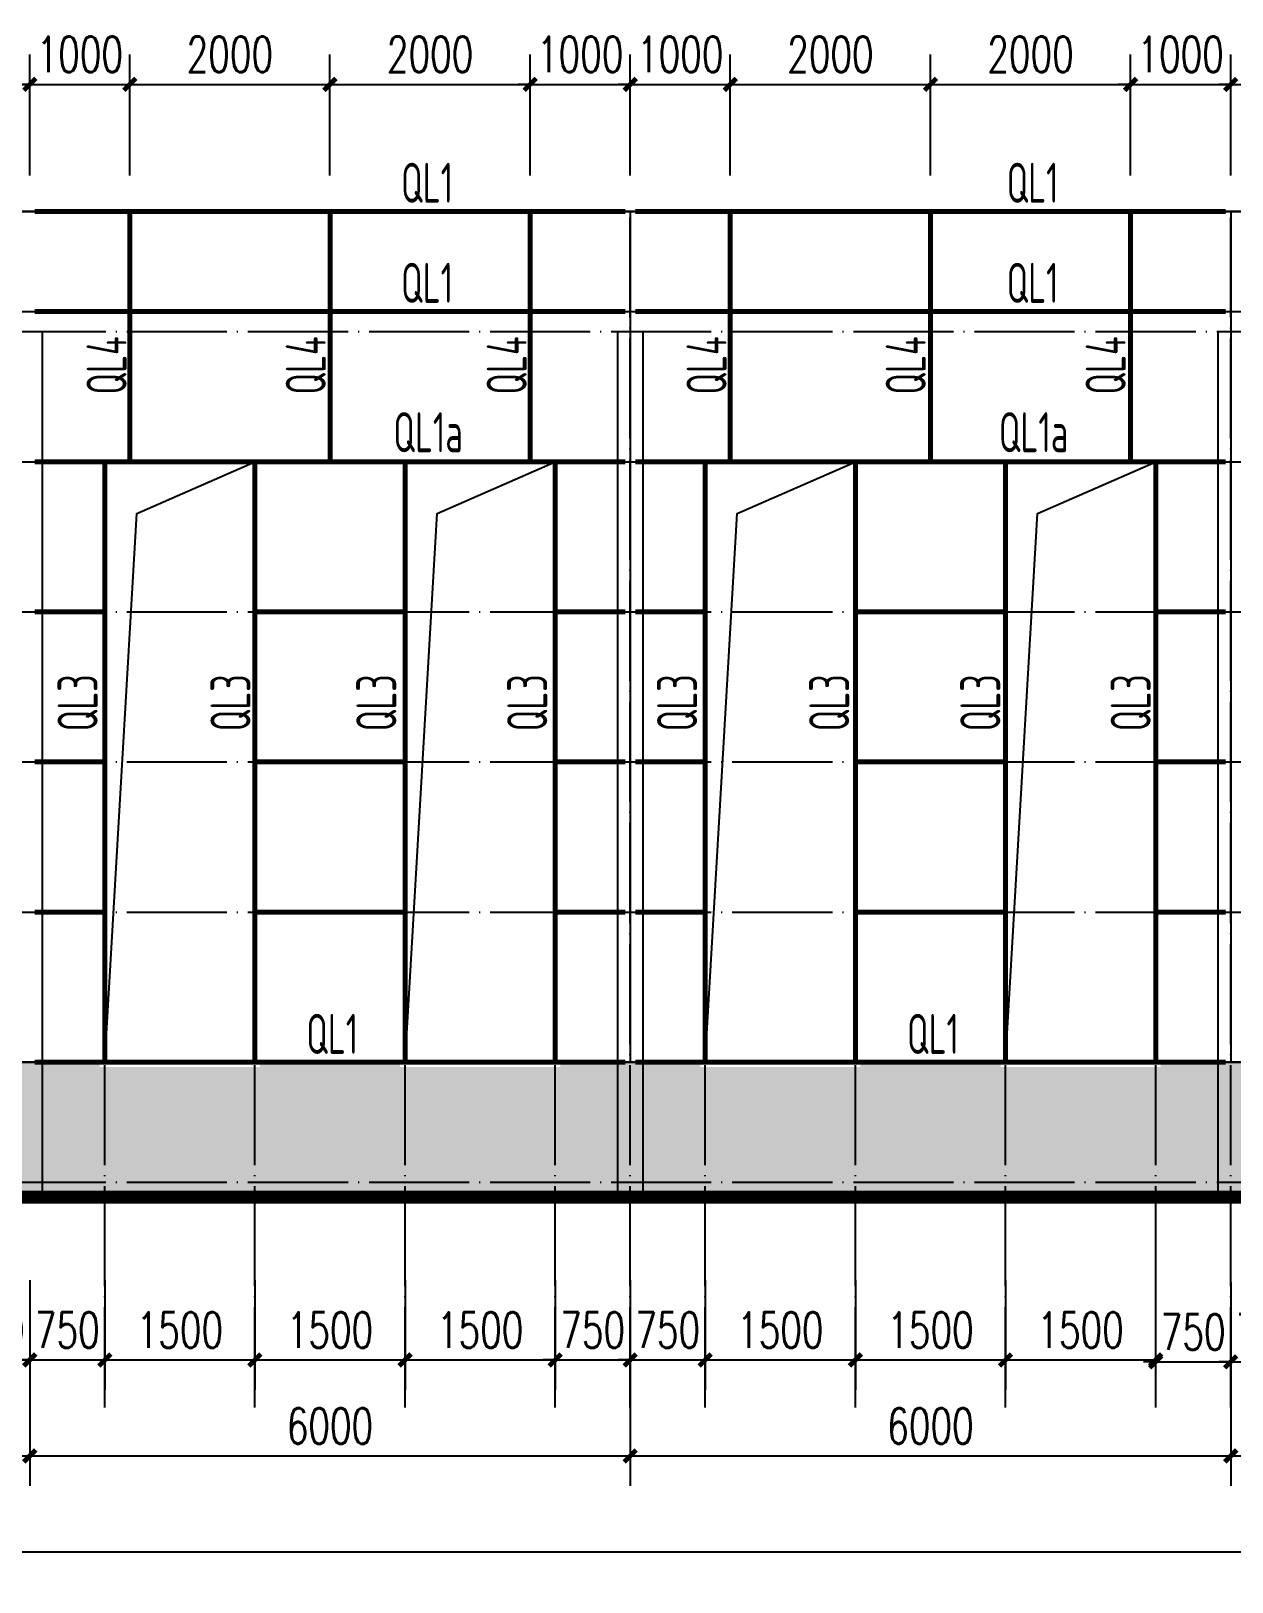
# Model space of a CAD drawing. Extents: x 14207793 to 14719554, y -1675802 to -1228715.
# Drawn here: x 14255788 to 14267788, y -1511252 to -1495755 of the extents above; entities that cross this region are included whole.
import ezdxf

# ---------------------------------------------------------------- set-up
doc = ezdxf.new("R2010")
doc.units = 0
doc.header["$LTSCALE"] = 500
doc.header["$MEASUREMENT"] = 0
doc.linetypes.add('DOTE', pattern=[2.42, 2, -0.2, 0.02, -0.2])
doc.layers.get('0').update_dxf_attribs({"linetype": 'CONTINUOUS'})
doc.layers.get('DEFPOINTS').update_dxf_attribs({"color": 140, "linetype": 'CONTINUOUS'})
for name, color, linetype in [('AXIS', 3, 'CONTINUOUS'), ('DOTE', 8, 'DOTE'), ('LAYER1', 150, 'CONTINUOUS'), ('PUB_DIM', 3, 'CONTINUOUS')]:
    doc.layers.add(name, color=color, linetype=linetype)
doc.styles.add('_TCH_DIM_T3', font='SIMPLEX', dxfattribs={"width": 0.705882, "bigfont": 'GBCBIG'})
doc.styles.add('TSSD_REIN', font='Tssdeng.shx', dxfattribs={"width": 0.65, "bigfont": 'hztxt.shx'})
doc.dimstyles.new('_TCH_ARCH&&120', dxfattribs={"dimtxt": 357, "dimasz": 120, "dimexe": 300, "dimexo": 360, "dimgap": 120, "dimtad": 1, "dimdec": 0, "dimzin": 0, "dimdsep": 46, "dimtxsty": '_TCH_DIM_T3', "dimblk": 'ARCHTICK', "dimcen": 0.09, "dimclrt": 7, "dimazin": 2, "dimtfac": 1, "dimtdec": 0, "dimtix": 1, "dimtmove": 2, "dimatfit": 3, "dimfxl": 0, "dimtolj": 1, "dimtzin": 0, "dimarcsym": 0})

# ---------------------------------------------------------------- blocks, each defined once
blk = doc.blocks.new('_ArchTick')
at = {"color": 0, "linetype": 'ByBlock', "const_width": 0.4}
blk.add_lwpolyline([(-0.5, -0.5), (0.5, 0.5)], dxfattribs=at)
blk = doc.blocks.new('*D333')
at = {"layer": 'AXIS', "color": 0, "lineweight": -2}
for p, q in [((14217375, -1509819), (14217375, -1511252)), ((14327775, -1509872), (14327775, -1511252)), ((14217375, -1510952), (14327775, -1510952))]:
    blk.add_line(p, q, dxfattribs=at)
at = {"layer": 'DEFPOINTS', "color": 0}
for p in [(14217375, -1509459), (14327775, -1509512), (14327775, -1510952)]:
    blk.add_point(p, dxfattribs=at)
at = {"layer": 'AXIS', "color": 0, "lineweight": -2, "xscale": 120, "yscale": 120, "zscale": 120, "rotation": 180}
blk.add_blockref('_ArchTick', (14217375, -1510952), dxfattribs=at)
at = {"layer": 'AXIS', "color": 0, "lineweight": -2, "xscale": 120, "yscale": 120, "zscale": 120}
blk.add_blockref('_ArchTick', (14327775, -1510952), dxfattribs=at)
at = {"layer": 'AXIS', "color": 7, "insert": (14272575, -1510654), "char_height": 357, "attachment_point": 5, "style": '_TCH_DIM_T3'}
blk.add_mtext('\\A1;110400', dxfattribs=at)
blk = doc.blocks.new('*D355')
at = {"layer": 'AXIS', "color": 0, "lineweight": -2}
for p, q in [((14249775, -1508626), (14249775, -1510293)), ((14255775, -1509073), (14255775, -1510293)), ((14249775, -1509993), (14255775, -1509993))]:
    blk.add_line(p, q, dxfattribs=at)
at = {"layer": 'DEFPOINTS', "color": 0}
for p in [(14249775, -1508266), (14255775, -1508713), (14255775, -1509993)]:
    blk.add_point(p, dxfattribs=at)
at = {"layer": 'AXIS', "color": 0, "lineweight": -2, "xscale": 120, "yscale": 120, "zscale": 120, "rotation": 180}
blk.add_blockref('_ArchTick', (14249775, -1509993), dxfattribs=at)
at = {"layer": 'AXIS', "color": 0, "lineweight": -2, "xscale": 120, "yscale": 120, "zscale": 120}
blk.add_blockref('_ArchTick', (14255775, -1509993), dxfattribs=at)
at = {"layer": 'AXIS', "color": 7, "insert": (14252775, -1509694), "char_height": 357, "attachment_point": 5, "style": '_TCH_DIM_T3'}
blk.add_mtext('\\A1;6000', dxfattribs=at)
blk = doc.blocks.new('*D356')
at = {"layer": 'AXIS', "color": 0, "lineweight": -2}
for p, q in [((14255775, -1508626), (14255775, -1510293)), ((14261775, -1509073), (14261775, -1510293)), ((14255775, -1509993), (14261775, -1509993))]:
    blk.add_line(p, q, dxfattribs=at)
at = {"layer": 'DEFPOINTS', "color": 0}
for p in [(14255775, -1508266), (14261775, -1508713), (14261775, -1509993)]:
    blk.add_point(p, dxfattribs=at)
at = {"layer": 'AXIS', "color": 0, "lineweight": -2, "xscale": 120, "yscale": 120, "zscale": 120, "rotation": 180}
blk.add_blockref('_ArchTick', (14255775, -1509993), dxfattribs=at)
at = {"layer": 'AXIS', "color": 0, "lineweight": -2, "xscale": 120, "yscale": 120, "zscale": 120}
blk.add_blockref('_ArchTick', (14261775, -1509993), dxfattribs=at)
at = {"layer": 'AXIS', "color": 7, "insert": (14258775, -1509694), "char_height": 357, "attachment_point": 5, "style": '_TCH_DIM_T3'}
blk.add_mtext('\\A1;6000', dxfattribs=at)
blk = doc.blocks.new('*D357')
at = {"layer": 'AXIS', "color": 0, "lineweight": -2}
for p, q in [((14261775, -1508626), (14261775, -1510293)), ((14267775, -1509073), (14267775, -1510293)), ((14261775, -1509993), (14267775, -1509993))]:
    blk.add_line(p, q, dxfattribs=at)
at = {"layer": 'DEFPOINTS', "color": 0}
for p in [(14261775, -1508266), (14267775, -1508713), (14267775, -1509993)]:
    blk.add_point(p, dxfattribs=at)
at = {"layer": 'AXIS', "color": 0, "lineweight": -2, "xscale": 120, "yscale": 120, "zscale": 120, "rotation": 180}
blk.add_blockref('_ArchTick', (14261775, -1509993), dxfattribs=at)
at = {"layer": 'AXIS', "color": 0, "lineweight": -2, "xscale": 120, "yscale": 120, "zscale": 120}
blk.add_blockref('_ArchTick', (14267775, -1509993), dxfattribs=at)
at = {"layer": 'AXIS', "color": 7, "insert": (14264775, -1509694), "char_height": 357, "attachment_point": 5, "style": '_TCH_DIM_T3'}
blk.add_mtext('\\A1;6000', dxfattribs=at)
blk = doc.blocks.new('*D358')
at = {"layer": 'AXIS', "color": 0, "lineweight": -2}
for p, q in [((14267775, -1508626), (14267775, -1510293)), ((14273775, -1509073), (14273775, -1510293)), ((14267775, -1509993), (14273775, -1509993))]:
    blk.add_line(p, q, dxfattribs=at)
at = {"layer": 'DEFPOINTS', "color": 0}
for p in [(14267775, -1508266), (14273775, -1508713), (14273775, -1509993)]:
    blk.add_point(p, dxfattribs=at)
at = {"layer": 'AXIS', "color": 0, "lineweight": -2, "xscale": 120, "yscale": 120, "zscale": 120, "rotation": 180}
blk.add_blockref('_ArchTick', (14267775, -1509993), dxfattribs=at)
at = {"layer": 'AXIS', "color": 0, "lineweight": -2, "xscale": 120, "yscale": 120, "zscale": 120}
blk.add_blockref('_ArchTick', (14273775, -1509993), dxfattribs=at)
at = {"layer": 'AXIS', "color": 7, "insert": (14270775, -1509694), "char_height": 357, "attachment_point": 5, "style": '_TCH_DIM_T3'}
blk.add_mtext('\\A1;6000', dxfattribs=at)
blk = doc.blocks.new('*D384')
at = {"layer": 'AXIS', "color": 0, "lineweight": -2}
for p, q in [((14255025, -1508238), (14255025, -1509334)), ((14255775, -1508258), (14255775, -1509334)), ((14255025, -1509034), (14254905, -1509034)), ((14255025, -1509034), (14255775, -1509034)), ((14255775, -1509034), (14255895, -1509034))]:
    blk.add_line(p, q, dxfattribs=at)
at = {"layer": 'DEFPOINTS', "color": 0}
for p in [(14255025, -1507878), (14255775, -1507898), (14255775, -1509034)]:
    blk.add_point(p, dxfattribs=at)
at = {"layer": 'AXIS', "color": 0, "lineweight": -2, "xscale": 120, "yscale": 120, "zscale": 120}
blk.add_blockref('_ArchTick', (14255025, -1509034), dxfattribs=at)
at = {"layer": 'AXIS', "color": 0, "lineweight": -2, "xscale": 120, "yscale": 120, "zscale": 120, "rotation": 180}
blk.add_blockref('_ArchTick', (14255775, -1509034), dxfattribs=at)
at = {"layer": 'AXIS', "color": 7, "insert": (14255400, -1508735), "char_height": 357, "attachment_point": 5, "style": '_TCH_DIM_T3'}
blk.add_mtext('\\A1;750', dxfattribs=at)
blk = doc.blocks.new('*D385')
at = {"layer": 'AXIS', "color": 0, "lineweight": -2}
for p, q in [((14256525, -1508238), (14256525, -1509334)), ((14258025, -1508258), (14258025, -1509334)), ((14256525, -1509034), (14258025, -1509034))]:
    blk.add_line(p, q, dxfattribs=at)
at = {"layer": 'DEFPOINTS', "color": 0}
for p in [(14256525, -1507878), (14258025, -1507898), (14258025, -1509034)]:
    blk.add_point(p, dxfattribs=at)
at = {"layer": 'AXIS', "color": 0, "lineweight": -2, "xscale": 120, "yscale": 120, "zscale": 120, "rotation": 180}
blk.add_blockref('_ArchTick', (14256525, -1509034), dxfattribs=at)
at = {"layer": 'AXIS', "color": 0, "lineweight": -2, "xscale": 120, "yscale": 120, "zscale": 120}
blk.add_blockref('_ArchTick', (14258025, -1509034), dxfattribs=at)
at = {"layer": 'AXIS', "color": 7, "insert": (14257275, -1508735), "char_height": 357, "attachment_point": 5, "style": '_TCH_DIM_T3'}
blk.add_mtext('\\A1;1500', dxfattribs=at)
blk = doc.blocks.new('*D386')
at = {"layer": 'AXIS', "color": 0, "lineweight": -2}
for p, q in [((14258025, -1508238), (14258025, -1509334)), ((14259525, -1508258), (14259525, -1509334)), ((14258025, -1509034), (14259525, -1509034))]:
    blk.add_line(p, q, dxfattribs=at)
at = {"layer": 'DEFPOINTS', "color": 0}
for p in [(14258025, -1507878), (14259525, -1507898), (14259525, -1509034)]:
    blk.add_point(p, dxfattribs=at)
at = {"layer": 'AXIS', "color": 0, "lineweight": -2, "xscale": 120, "yscale": 120, "zscale": 120, "rotation": 180}
blk.add_blockref('_ArchTick', (14258025, -1509034), dxfattribs=at)
at = {"layer": 'AXIS', "color": 0, "lineweight": -2, "xscale": 120, "yscale": 120, "zscale": 120}
blk.add_blockref('_ArchTick', (14259525, -1509034), dxfattribs=at)
at = {"layer": 'AXIS', "color": 7, "insert": (14258775, -1508735), "char_height": 357, "attachment_point": 5, "style": '_TCH_DIM_T3'}
blk.add_mtext('\\A1;1500', dxfattribs=at)
blk = doc.blocks.new('*D387')
at = {"layer": 'AXIS', "color": 0, "lineweight": -2}
for p, q in [((14259525, -1508238), (14259525, -1509334)), ((14261025, -1508258), (14261025, -1509334)), ((14259525, -1509034), (14261025, -1509034))]:
    blk.add_line(p, q, dxfattribs=at)
at = {"layer": 'DEFPOINTS', "color": 0}
for p in [(14259525, -1507878), (14261025, -1507898), (14261025, -1509034)]:
    blk.add_point(p, dxfattribs=at)
at = {"layer": 'AXIS', "color": 0, "lineweight": -2, "xscale": 120, "yscale": 120, "zscale": 120, "rotation": 180}
blk.add_blockref('_ArchTick', (14259525, -1509034), dxfattribs=at)
at = {"layer": 'AXIS', "color": 0, "lineweight": -2, "xscale": 120, "yscale": 120, "zscale": 120}
blk.add_blockref('_ArchTick', (14261025, -1509034), dxfattribs=at)
at = {"layer": 'AXIS', "color": 7, "insert": (14260275, -1508735), "char_height": 357, "attachment_point": 5, "style": '_TCH_DIM_T3'}
blk.add_mtext('\\A1;1500', dxfattribs=at)
blk = doc.blocks.new('*D388')
at = {"layer": 'AXIS', "color": 0, "lineweight": -2}
for p, q in [((14261025, -1508238), (14261025, -1509334)), ((14261775, -1508258), (14261775, -1509334)), ((14261025, -1509034), (14260905, -1509034)), ((14261025, -1509034), (14261775, -1509034)), ((14261775, -1509034), (14261895, -1509034))]:
    blk.add_line(p, q, dxfattribs=at)
at = {"layer": 'DEFPOINTS', "color": 0}
for p in [(14261025, -1507878), (14261775, -1507898), (14261775, -1509034)]:
    blk.add_point(p, dxfattribs=at)
at = {"layer": 'AXIS', "color": 0, "lineweight": -2, "xscale": 120, "yscale": 120, "zscale": 120}
blk.add_blockref('_ArchTick', (14261025, -1509034), dxfattribs=at)
at = {"layer": 'AXIS', "color": 0, "lineweight": -2, "xscale": 120, "yscale": 120, "zscale": 120, "rotation": 180}
blk.add_blockref('_ArchTick', (14261775, -1509034), dxfattribs=at)
at = {"layer": 'AXIS', "color": 7, "insert": (14261400, -1508735), "char_height": 357, "attachment_point": 5, "style": '_TCH_DIM_T3'}
blk.add_mtext('\\A1;750', dxfattribs=at)
blk = doc.blocks.new('*D389')
at = {"layer": 'AXIS', "color": 0, "lineweight": -2}
for p, q in [((14262525, -1508238), (14262525, -1509334)), ((14264025, -1508258), (14264025, -1509334)), ((14262525, -1509034), (14264025, -1509034))]:
    blk.add_line(p, q, dxfattribs=at)
at = {"layer": 'DEFPOINTS', "color": 0}
for p in [(14262525, -1507878), (14264025, -1507898), (14264025, -1509034)]:
    blk.add_point(p, dxfattribs=at)
at = {"layer": 'AXIS', "color": 0, "lineweight": -2, "xscale": 120, "yscale": 120, "zscale": 120, "rotation": 180}
blk.add_blockref('_ArchTick', (14262525, -1509034), dxfattribs=at)
at = {"layer": 'AXIS', "color": 0, "lineweight": -2, "xscale": 120, "yscale": 120, "zscale": 120}
blk.add_blockref('_ArchTick', (14264025, -1509034), dxfattribs=at)
at = {"layer": 'AXIS', "color": 7, "insert": (14263275, -1508735), "char_height": 357, "attachment_point": 5, "style": '_TCH_DIM_T3'}
blk.add_mtext('\\A1;1500', dxfattribs=at)
blk = doc.blocks.new('*D390')
at = {"layer": 'AXIS', "color": 0, "lineweight": -2}
for p, q in [((14264025, -1508238), (14264025, -1509334)), ((14265525, -1508258), (14265525, -1509334)), ((14264025, -1509034), (14265525, -1509034))]:
    blk.add_line(p, q, dxfattribs=at)
at = {"layer": 'DEFPOINTS', "color": 0}
for p in [(14264025, -1507878), (14265525, -1507898), (14265525, -1509034)]:
    blk.add_point(p, dxfattribs=at)
at = {"layer": 'AXIS', "color": 0, "lineweight": -2, "xscale": 120, "yscale": 120, "zscale": 120, "rotation": 180}
blk.add_blockref('_ArchTick', (14264025, -1509034), dxfattribs=at)
at = {"layer": 'AXIS', "color": 0, "lineweight": -2, "xscale": 120, "yscale": 120, "zscale": 120}
blk.add_blockref('_ArchTick', (14265525, -1509034), dxfattribs=at)
at = {"layer": 'AXIS', "color": 7, "insert": (14264775, -1508735), "char_height": 357, "attachment_point": 5, "style": '_TCH_DIM_T3'}
blk.add_mtext('\\A1;1500', dxfattribs=at)
blk = doc.blocks.new('*D391')
at = {"layer": 'AXIS', "color": 0, "lineweight": -2}
for p, q in [((14265525, -1508238), (14265525, -1509334)), ((14267025, -1508258), (14267025, -1509334)), ((14265525, -1509034), (14267025, -1509034))]:
    blk.add_line(p, q, dxfattribs=at)
at = {"layer": 'DEFPOINTS', "color": 0}
for p in [(14265525, -1507878), (14267025, -1507898), (14267025, -1509034)]:
    blk.add_point(p, dxfattribs=at)
at = {"layer": 'AXIS', "color": 0, "lineweight": -2, "xscale": 120, "yscale": 120, "zscale": 120, "rotation": 180}
blk.add_blockref('_ArchTick', (14265525, -1509034), dxfattribs=at)
at = {"layer": 'AXIS', "color": 0, "lineweight": -2, "xscale": 120, "yscale": 120, "zscale": 120}
blk.add_blockref('_ArchTick', (14267025, -1509034), dxfattribs=at)
at = {"layer": 'AXIS', "color": 7, "insert": (14266275, -1508735), "char_height": 357, "attachment_point": 5, "style": '_TCH_DIM_T3'}
blk.add_mtext('\\A1;1500', dxfattribs=at)
blk = doc.blocks.new('*D392')
at = {"layer": 'AXIS', "color": 0, "lineweight": -2}
for p, q in [((14267025, -1508258), (14267025, -1509353)), ((14267775, -1508278), (14267775, -1509353)), ((14267025, -1509053), (14266905, -1509053)), ((14267025, -1509053), (14267775, -1509053)), ((14267775, -1509053), (14267895, -1509053))]:
    blk.add_line(p, q, dxfattribs=at)
at = {"layer": 'DEFPOINTS', "color": 0}
for p in [(14267025, -1507898), (14267775, -1507918), (14267775, -1509053)]:
    blk.add_point(p, dxfattribs=at)
at = {"layer": 'AXIS', "color": 0, "lineweight": -2, "xscale": 120, "yscale": 120, "zscale": 120}
blk.add_blockref('_ArchTick', (14267025, -1509053), dxfattribs=at)
at = {"layer": 'AXIS', "color": 0, "lineweight": -2, "xscale": 120, "yscale": 120, "zscale": 120, "rotation": 180}
blk.add_blockref('_ArchTick', (14267775, -1509053), dxfattribs=at)
at = {"layer": 'AXIS', "color": 7, "insert": (14267400, -1508754), "char_height": 357, "attachment_point": 5, "style": '_TCH_DIM_T3'}
blk.add_mtext('\\A1;750', dxfattribs=at)
blk = doc.blocks.new('*D442')
at = {"layer": 'AXIS', "color": 0, "lineweight": -2}
for p, q in [((14267775, -1508258), (14267775, -1509353)), ((14268525, -1508278), (14268525, -1509353)), ((14267775, -1509053), (14267655, -1509053)), ((14267775, -1509053), (14268525, -1509053)), ((14268525, -1509053), (14268645, -1509053))]:
    blk.add_line(p, q, dxfattribs=at)
at = {"layer": 'DEFPOINTS', "color": 0}
for p in [(14267775, -1507898), (14268525, -1507918), (14268525, -1509053)]:
    blk.add_point(p, dxfattribs=at)
at = {"layer": 'AXIS', "color": 0, "lineweight": -2, "xscale": 120, "yscale": 120, "zscale": 120}
blk.add_blockref('_ArchTick', (14267775, -1509053), dxfattribs=at)
at = {"layer": 'AXIS', "color": 0, "lineweight": -2, "xscale": 120, "yscale": 120, "zscale": 120, "rotation": 180}
blk.add_blockref('_ArchTick', (14268525, -1509053), dxfattribs=at)
at = {"layer": 'AXIS', "color": 7, "insert": (14268150, -1508754), "char_height": 357, "attachment_point": 5, "style": '_TCH_DIM_T3'}
blk.add_mtext('\\A1;750', dxfattribs=at)
blk = doc.blocks.new('*D443')
at = {"layer": 'AXIS', "color": 0, "lineweight": -2}
for p, q in [((14261775, -1508238), (14261775, -1509334)), ((14262525, -1508258), (14262525, -1509334)), ((14261775, -1509034), (14261655, -1509034)), ((14261775, -1509034), (14262525, -1509034)), ((14262525, -1509034), (14262645, -1509034))]:
    blk.add_line(p, q, dxfattribs=at)
at = {"layer": 'DEFPOINTS', "color": 0}
for p in [(14261775, -1507878), (14262525, -1507898), (14262525, -1509034)]:
    blk.add_point(p, dxfattribs=at)
at = {"layer": 'AXIS', "color": 0, "lineweight": -2, "xscale": 120, "yscale": 120, "zscale": 120}
blk.add_blockref('_ArchTick', (14261775, -1509034), dxfattribs=at)
at = {"layer": 'AXIS', "color": 0, "lineweight": -2, "xscale": 120, "yscale": 120, "zscale": 120, "rotation": 180}
blk.add_blockref('_ArchTick', (14262525, -1509034), dxfattribs=at)
at = {"layer": 'AXIS', "color": 7, "insert": (14262150, -1508735), "char_height": 357, "attachment_point": 5, "style": '_TCH_DIM_T3'}
blk.add_mtext('\\A1;750', dxfattribs=at)
blk = doc.blocks.new('*D445')
at = {"layer": 'AXIS', "color": 0, "lineweight": -2}
for p, q in [((14255775, -1508238), (14255775, -1509334)), ((14256525, -1508258), (14256525, -1509334)), ((14255775, -1509034), (14255655, -1509034)), ((14255775, -1509034), (14256525, -1509034)), ((14256525, -1509034), (14256645, -1509034))]:
    blk.add_line(p, q, dxfattribs=at)
at = {"layer": 'DEFPOINTS', "color": 0}
for p in [(14255775, -1507878), (14256525, -1507898), (14256525, -1509034)]:
    blk.add_point(p, dxfattribs=at)
at = {"layer": 'AXIS', "color": 0, "lineweight": -2, "xscale": 120, "yscale": 120, "zscale": 120}
blk.add_blockref('_ArchTick', (14255775, -1509034), dxfattribs=at)
at = {"layer": 'AXIS', "color": 0, "lineweight": -2, "xscale": 120, "yscale": 120, "zscale": 120, "rotation": 180}
blk.add_blockref('_ArchTick', (14256525, -1509034), dxfattribs=at)
at = {"layer": 'AXIS', "color": 7, "insert": (14256150, -1508735), "char_height": 357, "attachment_point": 5, "style": '_TCH_DIM_T3'}
blk.add_mtext('\\A1;750', dxfattribs=at)
blk = doc.blocks.new('*D1074')
at = {"layer": 'DEFPOINTS', "color": 0}
for p in [(14255775, -1496288), (14254775, -1497558), (14255775, -1497558)]:
    blk.add_point(p, dxfattribs=at)
at = {"layer": 'PUB_DIM', "color": 0, "lineweight": -2}
for p, q in [((14254775, -1497198), (14254775, -1495988)), ((14255775, -1497198), (14255775, -1495988)), ((14254775, -1496288), (14254655, -1496288)), ((14254775, -1496288), (14255775, -1496288)), ((14255775, -1496288), (14255895, -1496288))]:
    blk.add_line(p, q, dxfattribs=at)
at = {"layer": 'PUB_DIM', "color": 0, "lineweight": -2, "xscale": 120, "yscale": 120, "zscale": 120}
blk.add_blockref('_ArchTick', (14254775, -1496288), dxfattribs=at)
at = {"layer": 'PUB_DIM', "color": 0, "lineweight": -2, "xscale": 120, "yscale": 120, "zscale": 120, "rotation": 180}
blk.add_blockref('_ArchTick', (14255775, -1496288), dxfattribs=at)
at = {"layer": 'PUB_DIM', "color": 7, "insert": (14255275, -1495989), "char_height": 357, "attachment_point": 5, "style": '_TCH_DIM_T3'}
blk.add_mtext('\\A1;1000', dxfattribs=at)
blk = doc.blocks.new('*D1075')
at = {"layer": 'DEFPOINTS', "color": 0}
for p in [(14256775, -1496288), (14255775, -1497558), (14256775, -1497558)]:
    blk.add_point(p, dxfattribs=at)
at = {"layer": 'PUB_DIM', "color": 0, "lineweight": -2}
for p, q in [((14255775, -1497198), (14255775, -1495988)), ((14256775, -1497198), (14256775, -1495988)), ((14255775, -1496288), (14255655, -1496288)), ((14255775, -1496288), (14256775, -1496288)), ((14256775, -1496288), (14256895, -1496288))]:
    blk.add_line(p, q, dxfattribs=at)
at = {"layer": 'PUB_DIM', "color": 0, "lineweight": -2, "xscale": 120, "yscale": 120, "zscale": 120}
blk.add_blockref('_ArchTick', (14255775, -1496288), dxfattribs=at)
at = {"layer": 'PUB_DIM', "color": 0, "lineweight": -2, "xscale": 120, "yscale": 120, "zscale": 120, "rotation": 180}
blk.add_blockref('_ArchTick', (14256775, -1496288), dxfattribs=at)
at = {"layer": 'PUB_DIM', "color": 7, "insert": (14256275, -1495989), "char_height": 357, "attachment_point": 5, "style": '_TCH_DIM_T3'}
blk.add_mtext('\\A1;1000', dxfattribs=at)
blk = doc.blocks.new('*D1076')
at = {"layer": 'DEFPOINTS', "color": 0}
for p in [(14258775, -1496288), (14256775, -1497558), (14258775, -1497558)]:
    blk.add_point(p, dxfattribs=at)
at = {"layer": 'PUB_DIM', "color": 0, "lineweight": -2}
for p, q in [((14256775, -1497198), (14256775, -1495988)), ((14258775, -1497198), (14258775, -1495988)), ((14256775, -1496288), (14258775, -1496288))]:
    blk.add_line(p, q, dxfattribs=at)
at = {"layer": 'PUB_DIM', "color": 0, "lineweight": -2, "xscale": 120, "yscale": 120, "zscale": 120, "rotation": 180}
blk.add_blockref('_ArchTick', (14256775, -1496288), dxfattribs=at)
at = {"layer": 'PUB_DIM', "color": 0, "lineweight": -2, "xscale": 120, "yscale": 120, "zscale": 120}
blk.add_blockref('_ArchTick', (14258775, -1496288), dxfattribs=at)
at = {"layer": 'PUB_DIM', "color": 7, "insert": (14257775, -1495989), "char_height": 357, "attachment_point": 5, "style": '_TCH_DIM_T3'}
blk.add_mtext('\\A1;2000', dxfattribs=at)
blk = doc.blocks.new('*D1077')
at = {"layer": 'DEFPOINTS', "color": 0}
for p in [(14260775, -1496288), (14258775, -1497558), (14260775, -1497558)]:
    blk.add_point(p, dxfattribs=at)
at = {"layer": 'PUB_DIM', "color": 0, "lineweight": -2}
for p, q in [((14258775, -1497198), (14258775, -1495988)), ((14260775, -1497198), (14260775, -1495988)), ((14258775, -1496288), (14260775, -1496288))]:
    blk.add_line(p, q, dxfattribs=at)
at = {"layer": 'PUB_DIM', "color": 0, "lineweight": -2, "xscale": 120, "yscale": 120, "zscale": 120, "rotation": 180}
blk.add_blockref('_ArchTick', (14258775, -1496288), dxfattribs=at)
at = {"layer": 'PUB_DIM', "color": 0, "lineweight": -2, "xscale": 120, "yscale": 120, "zscale": 120}
blk.add_blockref('_ArchTick', (14260775, -1496288), dxfattribs=at)
at = {"layer": 'PUB_DIM', "color": 7, "insert": (14259775, -1495989), "char_height": 357, "attachment_point": 5, "style": '_TCH_DIM_T3'}
blk.add_mtext('\\A1;2000', dxfattribs=at)
blk = doc.blocks.new('*D1078')
at = {"layer": 'DEFPOINTS', "color": 0}
for p in [(14261775, -1496288), (14260775, -1497558), (14261775, -1497558)]:
    blk.add_point(p, dxfattribs=at)
at = {"layer": 'PUB_DIM', "color": 0, "lineweight": -2}
for p, q in [((14260775, -1497198), (14260775, -1495988)), ((14261775, -1497198), (14261775, -1495988)), ((14260775, -1496288), (14260655, -1496288)), ((14260775, -1496288), (14261775, -1496288)), ((14261775, -1496288), (14261895, -1496288))]:
    blk.add_line(p, q, dxfattribs=at)
at = {"layer": 'PUB_DIM', "color": 0, "lineweight": -2, "xscale": 120, "yscale": 120, "zscale": 120}
blk.add_blockref('_ArchTick', (14260775, -1496288), dxfattribs=at)
at = {"layer": 'PUB_DIM', "color": 0, "lineweight": -2, "xscale": 120, "yscale": 120, "zscale": 120, "rotation": 180}
blk.add_blockref('_ArchTick', (14261775, -1496288), dxfattribs=at)
at = {"layer": 'PUB_DIM', "color": 7, "insert": (14261275, -1495989), "char_height": 357, "attachment_point": 5, "style": '_TCH_DIM_T3'}
blk.add_mtext('\\A1;1000', dxfattribs=at)
blk = doc.blocks.new('*D1079')
at = {"layer": 'DEFPOINTS', "color": 0}
for p in [(14262775, -1496288), (14261775, -1497558), (14262775, -1497558)]:
    blk.add_point(p, dxfattribs=at)
at = {"layer": 'PUB_DIM', "color": 0, "lineweight": -2}
for p, q in [((14261775, -1497198), (14261775, -1495988)), ((14262775, -1497198), (14262775, -1495988)), ((14261775, -1496288), (14261655, -1496288)), ((14261775, -1496288), (14262775, -1496288)), ((14262775, -1496288), (14262895, -1496288))]:
    blk.add_line(p, q, dxfattribs=at)
at = {"layer": 'PUB_DIM', "color": 0, "lineweight": -2, "xscale": 120, "yscale": 120, "zscale": 120}
blk.add_blockref('_ArchTick', (14261775, -1496288), dxfattribs=at)
at = {"layer": 'PUB_DIM', "color": 0, "lineweight": -2, "xscale": 120, "yscale": 120, "zscale": 120, "rotation": 180}
blk.add_blockref('_ArchTick', (14262775, -1496288), dxfattribs=at)
at = {"layer": 'PUB_DIM', "color": 7, "insert": (14262275, -1495989), "char_height": 357, "attachment_point": 5, "style": '_TCH_DIM_T3'}
blk.add_mtext('\\A1;1000', dxfattribs=at)
blk = doc.blocks.new('*D1080')
at = {"layer": 'DEFPOINTS', "color": 0}
for p in [(14264775, -1496288), (14262775, -1497558), (14264775, -1497558)]:
    blk.add_point(p, dxfattribs=at)
at = {"layer": 'PUB_DIM', "color": 0, "lineweight": -2}
for p, q in [((14262775, -1497198), (14262775, -1495988)), ((14264775, -1497198), (14264775, -1495988)), ((14262775, -1496288), (14264775, -1496288))]:
    blk.add_line(p, q, dxfattribs=at)
at = {"layer": 'PUB_DIM', "color": 0, "lineweight": -2, "xscale": 120, "yscale": 120, "zscale": 120, "rotation": 180}
blk.add_blockref('_ArchTick', (14262775, -1496288), dxfattribs=at)
at = {"layer": 'PUB_DIM', "color": 0, "lineweight": -2, "xscale": 120, "yscale": 120, "zscale": 120}
blk.add_blockref('_ArchTick', (14264775, -1496288), dxfattribs=at)
at = {"layer": 'PUB_DIM', "color": 7, "insert": (14263775, -1495989), "char_height": 357, "attachment_point": 5, "style": '_TCH_DIM_T3'}
blk.add_mtext('\\A1;2000', dxfattribs=at)
blk = doc.blocks.new('*D1081')
at = {"layer": 'DEFPOINTS', "color": 0}
for p in [(14266775, -1496288), (14264775, -1497558), (14266775, -1497558)]:
    blk.add_point(p, dxfattribs=at)
at = {"layer": 'PUB_DIM', "color": 0, "lineweight": -2}
for p, q in [((14264775, -1497198), (14264775, -1495988)), ((14266775, -1497198), (14266775, -1495988)), ((14264775, -1496288), (14266775, -1496288))]:
    blk.add_line(p, q, dxfattribs=at)
at = {"layer": 'PUB_DIM', "color": 0, "lineweight": -2, "xscale": 120, "yscale": 120, "zscale": 120, "rotation": 180}
blk.add_blockref('_ArchTick', (14264775, -1496288), dxfattribs=at)
at = {"layer": 'PUB_DIM', "color": 0, "lineweight": -2, "xscale": 120, "yscale": 120, "zscale": 120}
blk.add_blockref('_ArchTick', (14266775, -1496288), dxfattribs=at)
at = {"layer": 'PUB_DIM', "color": 7, "insert": (14265775, -1495989), "char_height": 357, "attachment_point": 5, "style": '_TCH_DIM_T3'}
blk.add_mtext('\\A1;2000', dxfattribs=at)
blk = doc.blocks.new('*D1082')
at = {"layer": 'DEFPOINTS', "color": 0}
for p in [(14267775, -1496288), (14266775, -1497558), (14267775, -1497558)]:
    blk.add_point(p, dxfattribs=at)
at = {"layer": 'PUB_DIM', "color": 0, "lineweight": -2}
for p, q in [((14266775, -1497198), (14266775, -1495988)), ((14267775, -1497198), (14267775, -1495988)), ((14266775, -1496288), (14266655, -1496288)), ((14266775, -1496288), (14267775, -1496288)), ((14267775, -1496288), (14267895, -1496288))]:
    blk.add_line(p, q, dxfattribs=at)
at = {"layer": 'PUB_DIM', "color": 0, "lineweight": -2, "xscale": 120, "yscale": 120, "zscale": 120}
blk.add_blockref('_ArchTick', (14266775, -1496288), dxfattribs=at)
at = {"layer": 'PUB_DIM', "color": 0, "lineweight": -2, "xscale": 120, "yscale": 120, "zscale": 120, "rotation": 180}
blk.add_blockref('_ArchTick', (14267775, -1496288), dxfattribs=at)
at = {"layer": 'PUB_DIM', "color": 7, "insert": (14267275, -1495989), "char_height": 357, "attachment_point": 5, "style": '_TCH_DIM_T3'}
blk.add_mtext('\\A1;1000', dxfattribs=at)
blk = doc.blocks.new('*D1083')
at = {"layer": 'DEFPOINTS', "color": 0}
for p in [(14268775, -1496288), (14267775, -1497558), (14268775, -1497558)]:
    blk.add_point(p, dxfattribs=at)
at = {"layer": 'PUB_DIM', "color": 0, "lineweight": -2}
for p, q in [((14267775, -1497198), (14267775, -1495988)), ((14268775, -1497198), (14268775, -1495988)), ((14267775, -1496288), (14267655, -1496288)), ((14267775, -1496288), (14268775, -1496288)), ((14268775, -1496288), (14268895, -1496288))]:
    blk.add_line(p, q, dxfattribs=at)
at = {"layer": 'PUB_DIM', "color": 0, "lineweight": -2, "xscale": 120, "yscale": 120, "zscale": 120}
blk.add_blockref('_ArchTick', (14267775, -1496288), dxfattribs=at)
at = {"layer": 'PUB_DIM', "color": 0, "lineweight": -2, "xscale": 120, "yscale": 120, "zscale": 120, "rotation": 180}
blk.add_blockref('_ArchTick', (14268775, -1496288), dxfattribs=at)
at = {"layer": 'PUB_DIM', "color": 7, "insert": (14268275, -1495989), "char_height": 357, "attachment_point": 5, "style": '_TCH_DIM_T3'}
blk.add_mtext('\\A1;1000', dxfattribs=at)

msp = doc.modelspace()

# ---------------------------------------------------------------- hatches: boundary and pattern name
h = msp.add_hatch()
h.set_pattern_fill('AR-B816', color=146, scale=300)
h.set_pattern_definition([(0, (14093877.68, -1387538.93), (0, 363.9312), []), (90, (14093877.68, -1387538.93), (-363.9312, 363.9312), [363.9312, -363.9312])])
h.paths.add_polyline_path([(14327975.29, -1507408), (14327975.29, -1506058), (14327075.29, -1506058), (14327075.29, -1506108), (14325475.29, -1506108), (14325475.29, -1506058), (14324075.29, -1506058), (14324075.29, -1506108), (14322475.29, -1506108), (14322475.29, -1506058), (14321075.29, -1506058), (14321075.29, -1506108), (14319475.29, -1506108), (14319475.29, -1506058), (14318075.29, -1506058), (14318075.29, -1506108), (14316475.29, -1506108), (14316475.29, -1506058), (14315075.29, -1506058), (14315075.29, -1506108), (14313475.29, -1506108), (14313475.29, -1506058), (14312075.29, -1506058), (14312075.29, -1506108), (14310475.29, -1506108), (14310475.29, -1506058), (14309075.29, -1506058), (14309075.29, -1506108), (14307475.29, -1506108), (14307475.29, -1506058), (14306075.29, -1506058), (14306075.29, -1506108), (14304475.29, -1506108), (14304475.29, -1506058), (14303075.29, -1506058), (14303075.29, -1506108), (14301475.29, -1506108), (14301475.29, -1506058), (14300075.29, -1506058), (14300075.29, -1506108), (14298475.29, -1506108), (14298475.29, -1506058), (14297075.29, -1506058), (14297075.29, -1506108), (14295475.29, -1506108), (14295475.29, -1506058), (14294075.29, -1506058), (14294075.29, -1506108), (14292475.29, -1506108), (14292475.29, -1506058), (14291075.29, -1506058), (14291075.29, -1506108), (14289475.29, -1506108), (14289475.29, -1506058), (14288075.29, -1506058), (14288075.29, -1506108), (14286475.29, -1506108), (14286475.29, -1506058), (14285075.29, -1506058), (14285075.29, -1506108), (14283475.29, -1506108), (14283475.29, -1506058), (14282075.29, -1506058), (14282075.29, -1506108), (14280475.29, -1506108), (14280475.29, -1506058), (14279075.29, -1506058), (14279075.29, -1506108), (14277475.29, -1506108), (14277475.29, -1506058), (14276075.29, -1506058), (14276075.29, -1506108), (14274475.29, -1506108), (14274475.29, -1506058), (14273075.29, -1506058), (14273075.29, -1506108), (14271475.29, -1506108), (14271475.29, -1506058), (14270075.29, -1506058), (14270075.29, -1506108), (14268475.29, -1506108), (14268475.29, -1506058), (14267075.29, -1506058), (14267075.29, -1506108), (14265475.29, -1506108), (14265475.29, -1506058), (14264075.29, -1506058), (14264075.29, -1506108), (14262475.29, -1506108), (14262475.29, -1506058), (14261075.29, -1506058), (14261075.29, -1506108), (14259475.29, -1506108), (14259475.29, -1506058), (14258075.29, -1506058), (14258075.29, -1506108), (14256475.29, -1506108), (14256475.29, -1506058), (14255075.29, -1506058), (14255075.29, -1506108), (14253475.29, -1506108), (14253475.29, -1506058), (14252075.29, -1506058), (14252075.29, -1506108), (14250475.29, -1506108), (14250475.29, -1506058), (14249075.29, -1506058), (14249075.29, -1506108), (14247475.29, -1506108), (14247475.29, -1506058), (14246075.29, -1506058), (14246075.29, -1506108), (14244475.29, -1506108), (14244475.29, -1506058), (14243075.29, -1506058), (14243075.29, -1506108), (14241475.29, -1506108), (14241475.29, -1506058), (14240075.29, -1506058), (14240075.29, -1506108), (14238475.29, -1506108), (14238475.29, -1506058), (14237075.29, -1506058), (14237075.29, -1506108), (14235475.29, -1506108), (14235475.29, -1506058), (14234075.29, -1506058), (14234075.29, -1506108), (14232475.29, -1506108), (14232475.29, -1506058), (14231075.29, -1506058), (14231075.29, -1506108), (14229475.29, -1506108), (14229475.29, -1506058), (14228075.29, -1506058), (14228075.29, -1506108), (14226475.29, -1506108), (14226475.29, -1506058), (14225175.29, -1506058), (14225175.29, -1506108), (14223575.29, -1506108), (14223575.29, -1506058), (14222375.29, -1506058), (14222375.29, -1506108), (14220775.29, -1506108), (14220775.29, -1506058), (14219575.29, -1506058), (14219575.29, -1506108), (14217975.29, -1506108), (14217975.29, -1506058), (14217175.29, -1506058), (14217175.29, -1507408)])

# ---------------------------------------------------------------- linework, layer by layer
for p, q in [((14327975.29, -1497558), (14217175.29, -1497558)), ((14327975.29, -1506058), (14217175.29, -1506058))]:
    msp.add_line(p, q)
at = {"color": 3, "const_width": 50}
for points in [[(14255825.29, -1497558), (14261725.29, -1497558)], [(14256775.29, -1497558), (14256775.29, -1500058)], [(14258775.29, -1497558), (14258775.29, -1500058)], [(14260775.29, -1497558), (14260775.29, -1500058)], [(14261825.29, -1497558), (14267725.29, -1497558)], [(14262775.29, -1497558), (14262775.29, -1500058)], [(14264775.29, -1497558), (14264775.29, -1500058)], [(14266775.29, -1497558), (14266775.29, -1500058)], [(14255825.29, -1498558), (14261725.29, -1498558)], [(14261825.29, -1498558), (14267725.29, -1498558)], [(14255825.29, -1500058), (14261725.29, -1500058)], [(14256525.29, -1500058), (14256525.29, -1506058)], [(14258025.29, -1500058), (14258025.29, -1506058)], [(14259525.29, -1500058), (14259525.29, -1506058)], [(14261025.29, -1500058), (14261025.29, -1506058)], [(14261825.29, -1500058), (14267725.29, -1500058)], [(14262525.29, -1500058), (14262525.29, -1506058)], [(14264025.29, -1500058), (14264025.29, -1506058)], [(14265525.29, -1500058), (14265525.29, -1506058)], [(14267025.29, -1500058), (14267025.29, -1506058)], [(14255825.29, -1501558), (14256525.29, -1501558)], [(14258025.29, -1501558), (14259525.29, -1501558)], [(14261025.29, -1501558), (14261725.29, -1501558)], [(14261825.29, -1501558), (14262525.29, -1501558)], [(14264025.29, -1501558), (14265525.29, -1501558)], [(14267025.29, -1501558), (14267725.29, -1501558)], [(14255825.29, -1503058), (14256525.29, -1503058)], [(14258025.29, -1503058), (14259525.29, -1503058)], [(14261025.29, -1503058), (14261725.29, -1503058)], [(14261825.29, -1503058), (14262525.29, -1503058)], [(14264025.29, -1503058), (14265525.29, -1503058)], [(14267025.29, -1503058), (14267725.29, -1503058)], [(14255825.29, -1504558), (14256525.29, -1504558)], [(14258025.29, -1504558), (14259525.29, -1504558)], [(14261025.29, -1504558), (14261725.29, -1504558)], [(14261825.29, -1504558), (14262525.29, -1504558)], [(14264025.29, -1504558), (14265525.29, -1504558)], [(14267025.29, -1504558), (14267725.29, -1504558)], [(14255825.29, -1506058), (14261725.29, -1506058)], [(14261825.29, -1506058), (14267725.29, -1506058)]]:
    msp.add_lwpolyline(points, dxfattribs=at)
for points in [[(14327975.29, -1507408), (14327975.29, -1497558), (14225575.29, -1497558), (14225575.29, -1497558)], [(14261775.29, -1497558), (14261775.29, -1506058)], [(14267775.29, -1497558), (14267775.29, -1506058)]]:
    msp.add_lwpolyline(points)
for points in [[(14255650.29, -1498758), (14255900.29, -1498758), (14255900.29, -1507408), (14255650.29, -1507408)], [(14261650.29, -1498758), (14261900.29, -1498758), (14261900.29, -1507408), (14261650.29, -1507408)], [(14267650.29, -1498758), (14267900.29, -1498758), (14267900.29, -1507408), (14267650.29, -1507408)]]:
    msp.add_lwpolyline(points, close=True)
at = {"color": 6}
for points in [[(14256525.29, -1506058), (14256845.15, -1500575.5), (14258025.29, -1500058)], [(14259525.29, -1506058), (14259845.15, -1500575.5), (14261025.29, -1500058)], [(14262525.29, -1506058), (14262845.15, -1500575.5), (14264025.29, -1500058)], [(14265525.29, -1506058), (14265845.15, -1500575.5), (14267025.29, -1500058)]]:
    msp.add_lwpolyline(points, dxfattribs=at)
at = {"const_width": 130}
msp.add_lwpolyline([(14214615.15, -1507408), (14330617.65, -1507408)], dxfattribs=at)
at = {"layer": 'DOTE'}
for p, q in [((14216815.29, -1497558), (14328868.79, -1497558)), ((14256775.29, -1500058), (14256775.29, -1497558)), ((14258775.29, -1500071.81), (14258775.29, -1497558)), ((14260775.29, -1500058), (14260775.29, -1497558)), ((14261775.29, -1509508), (14261775.29, -1497558)), ((14262775.29, -1500058), (14262775.29, -1497558)), ((14264775.29, -1500071.81), (14264775.29, -1497558)), ((14266775.29, -1500058), (14266775.29, -1497558)), ((14267775.29, -1509508), (14267775.29, -1497558)), ((14267775.29, -1509508), (14267775.29, -1497558)), ((14216455.29, -1498558), (14328868.79, -1498558)), ((14216815.29, -1498758), (14328868.79, -1498758)), ((14216815.29, -1500058), (14328868.79, -1500058)), ((14256525.29, -1509508), (14256525.29, -1500058)), ((14258025.29, -1509508), (14258025.29, -1500058)), ((14259525.29, -1509508), (14259525.29, -1500058)), ((14261025.29, -1509508), (14261025.29, -1500058)), ((14262525.29, -1509508), (14262525.29, -1500058)), ((14264025.29, -1509508), (14264025.29, -1500058)), ((14265525.29, -1509508), (14265525.29, -1500058)), ((14267025.29, -1509508), (14267025.29, -1500058)), ((14216815.29, -1501558), (14328868.79, -1501558)), ((14216815.29, -1503058), (14328868.79, -1503058)), ((14216815.29, -1504558), (14328868.79, -1504558)), ((14216815.29, -1506058), (14328868.79, -1506058)), ((14216815.29, -1507258), (14328868.79, -1507258))]:
    msp.add_line(p, q, dxfattribs=at)

# ---------------------------------------------------------------- texts
at = {"layer": 'LAYER1', "color": 3, "style": 'TSSD_REIN', "width": 0.65}
for s, p in [('QL1', (14259485.46, -1497470.83)), ('QL1', (14265535.46, -1497470.83)), ('QL1', (14259485.46, -1498470.83)), ('QL1', (14265535.46, -1498470.83)), ('QL1a', (14259407.96, -1499963.33)), ('QL1a', (14265457.96, -1499963.33)), ('QL1', (14258537.67, -1505975.83)), ('QL1', (14264540.17, -1505975.83))]:
    msp.add_text(s, height=400, dxfattribs=at).set_placement(p)
for s, p in [('QL4', (14256742.79, -1499387.5)), ('QL4', (14258732.79, -1499387.5)), ('QL4', (14260740.29, -1499387.5)), ('QL4', (14262737.79, -1499387.5)), ('QL4', (14264727.79, -1499387.5)), ('QL4', (14266725.29, -1499387.5)), ('QL3', (14256452.96, -1502752.83)), ('QL3', (14257980.46, -1502752.83)), ('QL3', (14259437.96, -1502752.83)), ('QL3', (14260945.46, -1502752.83)), ('QL3', (14262442.96, -1502752.83)), ('QL3', (14263962.96, -1502752.83)), ('QL3', (14265472.96, -1502752.83)), ('QL3', (14266975.46, -1502752.83))]:
    msp.add_text(s, height=400, rotation=90, dxfattribs=at).set_placement(p)

# ---------------------------------------------------------------- dimensions: what is measured, and where the dimension line sits
at = {"layer": 'AXIS'}
for base, p1, p2, picture, middle in [((14255775.29, -1509033.5), (14255025.29, -1507878.5), (14255775.29, -1507898), '*D384', (14255400.29, -1508735)), ((14256525.29, -1509033.5), (14255775.29, -1507878.5), (14256525.29, -1507898), '*D445', (14256150.29, -1508735)), ((14258025.29, -1509033.5), (14256525.29, -1507878.5), (14258025.29, -1507898), '*D385', (14257275.29, -1508735)), ((14259525.29, -1509033.5), (14258025.29, -1507878.5), (14259525.29, -1507898), '*D386', (14258775.29, -1508735)), ((14261025.29, -1509033.5), (14259525.29, -1507878.5), (14261025.29, -1507898), '*D387', (14260275.29, -1508735)), ((14261775.29, -1509033.5), (14261025.29, -1507878.5), (14261775.29, -1507898), '*D388', (14261400.29, -1508735)), ((14262525.29, -1509033.5), (14261775.29, -1507878.5), (14262525.29, -1507898), '*D443', (14262150.29, -1508735)), ((14264025.29, -1509033.5), (14262525.29, -1507878.5), (14264025.29, -1507898), '*D389', (14263275.29, -1508735)), ((14265525.29, -1509033.5), (14264025.29, -1507878.5), (14265525.29, -1507898), '*D390', (14264775.29, -1508735)), ((14267025.29, -1509033.5), (14265525.29, -1507878.5), (14267025.29, -1507898), '*D391', (14266275.29, -1508735)), ((14267775.29, -1509053), (14267025.29, -1507898), (14267775.29, -1507917.5), '*D392', (14267400.29, -1508754.5)), ((14268525.29, -1509053), (14267775.29, -1507898), (14268525.29, -1507917.5), '*D442', (14268150.29, -1508754.5)), ((14255775.29, -1509993), (14249775.29, -1508265.5), (14255775.29, -1508713), '*D355', (14252775.29, -1509694.5)), ((14261775.29, -1509993), (14255775.29, -1508265.5), (14261775.29, -1508713), '*D356', (14258775.29, -1509694.5)), ((14267775.29, -1509993), (14261775.29, -1508265.5), (14267775.29, -1508713), '*D357', (14264775.29, -1509694.5)), ((14273775.29, -1509993), (14267775.29, -1508265.5), (14273775.29, -1508713), '*D358', (14270775.29, -1509694.5)), ((14327775.29, -1510952.5), (14217375.29, -1509459.25), (14327775.29, -1509512.5), '*D333', (14272575.29, -1510654))]:
    dim = msp.add_linear_dim(base=base, p1=p1, p2=p2, dimstyle='_TCH_ARCH&&120', dxfattribs=at)
    dim.commit()
    dim.dimension.update_dxf_attribs({"geometry": picture, "text_midpoint": middle})
at = {"layer": 'PUB_DIM'}
for base, p1, p2, picture, middle in [((14255775.29, -1496287.5), (14254775.29, -1497558), (14255775.29, -1497558), '*D1074', (14255275.29, -1495989)), ((14256775.29, -1496287.5), (14255775.29, -1497558), (14256775.29, -1497558), '*D1075', (14256275.29, -1495989)), ((14258775.29, -1496287.5), (14256775.29, -1497558), (14258775.29, -1497558), '*D1076', (14257775.29, -1495989)), ((14260775.29, -1496287.5), (14258775.29, -1497558), (14260775.29, -1497558), '*D1077', (14259775.29, -1495989)), ((14261775.29, -1496287.5), (14260775.29, -1497558), (14261775.29, -1497558), '*D1078', (14261275.29, -1495989)), ((14262775.29, -1496287.5), (14261775.29, -1497558), (14262775.29, -1497558), '*D1079', (14262275.29, -1495989)), ((14264775.29, -1496287.5), (14262775.29, -1497558), (14264775.29, -1497558), '*D1080', (14263775.29, -1495989)), ((14266775.29, -1496287.5), (14264775.29, -1497558), (14266775.29, -1497558), '*D1081', (14265775.29, -1495989)), ((14267775.29, -1496287.5), (14266775.29, -1497558), (14267775.29, -1497558), '*D1082', (14267275.29, -1495989)), ((14268775.29, -1496287.5), (14267775.29, -1497558), (14268775.29, -1497558), '*D1083', (14268275.29, -1495989))]:
    dim = msp.add_linear_dim(base=base, p1=p1, p2=p2, dimstyle='_TCH_ARCH&&120', dxfattribs=at)
    dim.commit()
    dim.dimension.update_dxf_attribs({"geometry": picture, "text_midpoint": middle})

doc.saveas('drawing.dxf')
